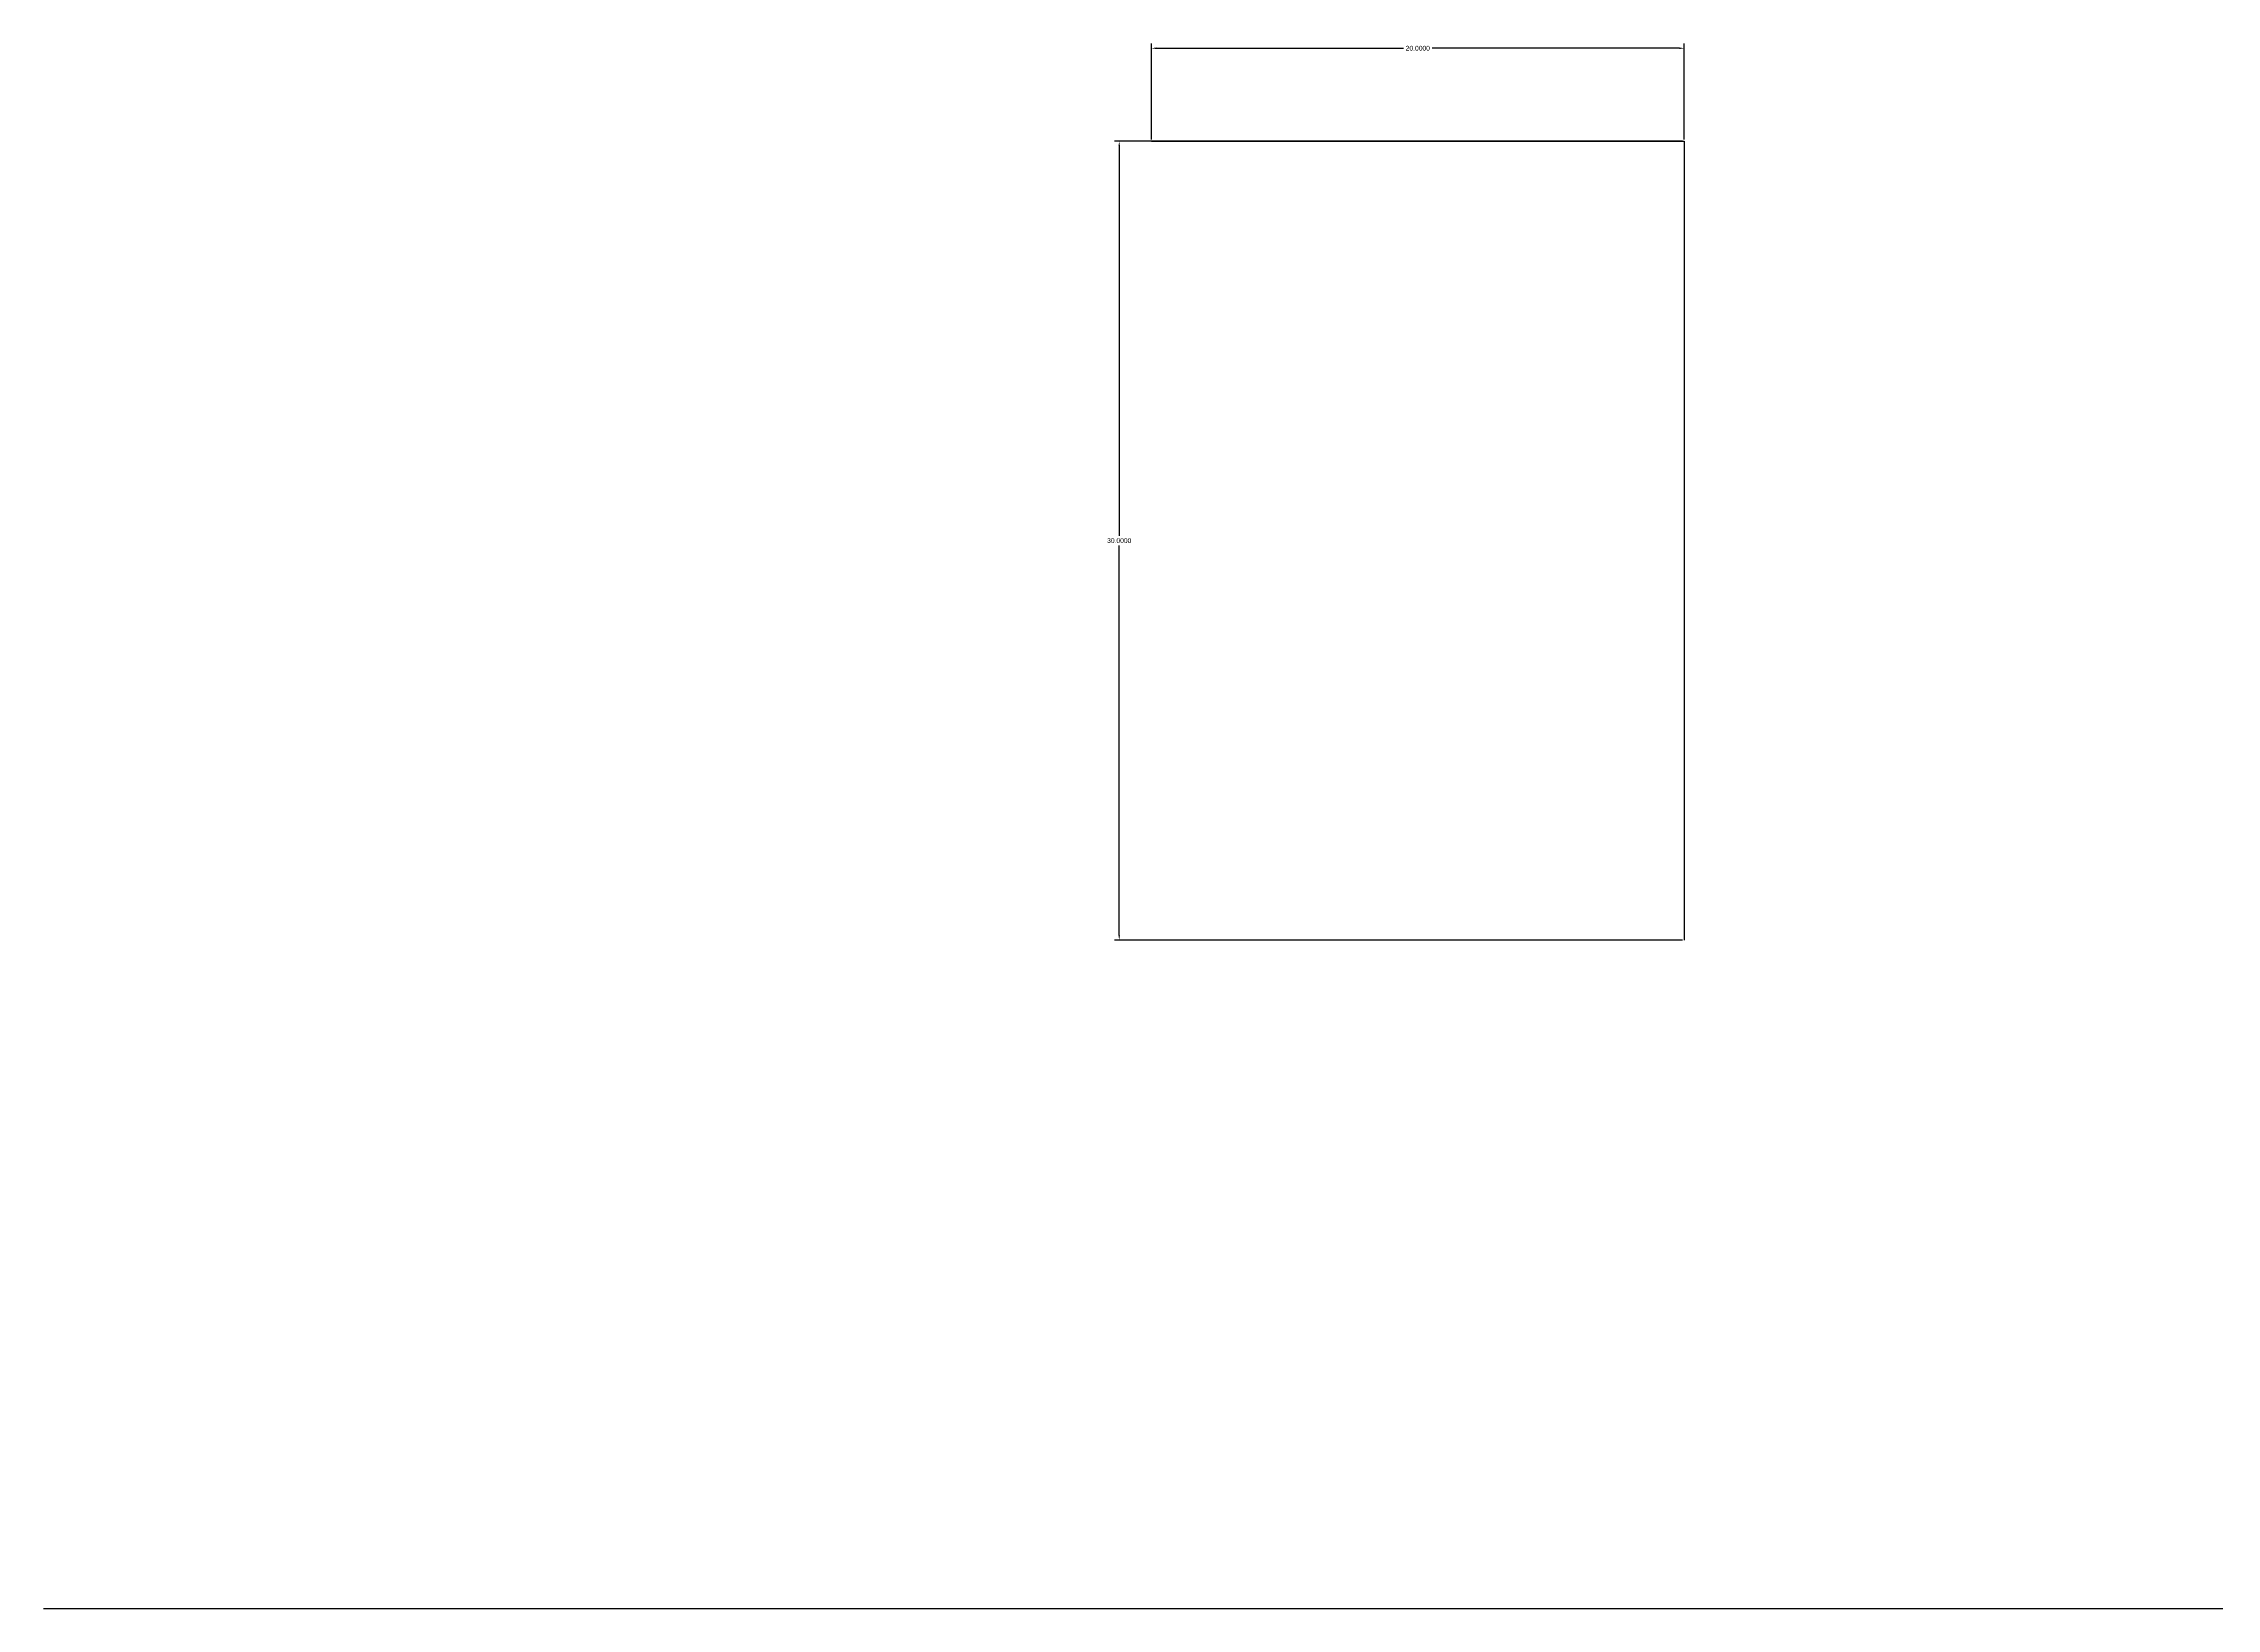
# Model space of a CAD drawing. Header units: inches. Extents: x 869 to 1543, y 380 to 613.
# Drawn here: x 869.5 to 951.1, y 487.1 to 545.9 of the extents above; entities that cross this region are included whole.
import ezdxf

# ---------------------------------------------------------------- set-up
doc = ezdxf.new("R2010")
doc.units = ezdxf.units.IN
doc.header["$MEASUREMENT"] = 0
doc.styles.get("Standard").update_dxf_attribs({"font": 'arial.ttf'})
doc.dimstyles.get("Standard").update_dxf_attribs({"dimtxt": 0.18, "dimasz": 0.18, "dimexe": 0.18, "dimexo": 0.0625, "dimgap": 0.09, "dimtad": 0, "dimtih": 1, "dimtoh": 1, "dimdec": 4, "dimzin": 0, "dimdsep": 46, "dimtxsty": 'Standard', "dimcen": 0.09, "dimadec": 0, "dimazin": 0, "dimtfac": 1, "dimtdec": 4, "dimtofl": 0, "dimtmove": 0, "dimatfit": 3, "dimfxl": 1, "dimtolj": 1, "dimtzin": 0, "dimarcsym": 0})

# ---------------------------------------------------------------- blocks, each defined once
blk = doc.blocks.new('*D4')
at = {"color": 0, "lineweight": -2, "transparency": 16777216}
for p, q in [((911.08, 542.269), (911.08, 545.879)), ((911.26, 545.699), (920.545, 545.699)), ((930.9, 545.699), (921.615, 545.699)), ((931.08, 542.269), (931.08, 545.879))]:
    blk.add_line(p, q, dxfattribs=at)
at = {"color": 0, "transparency": 16777216}
for points in [[(911.26, 545.729), (911.26, 545.669), (911.08, 545.699)], [(930.9, 545.729), (930.9, 545.669), (931.08, 545.699)]]:
    blk.add_solid(points, dxfattribs=at)
at = {"layer": 'Defpoints', "color": 0, "transparency": 16777216}
for p in [(911.08, 545.699), (911.08, 542.206), (931.08, 542.206)]:
    blk.add_point(p, dxfattribs=at)
at = {"color": 0, "transparency": 16777216, "insert": (921.08, 545.699), "char_height": 0.18, "attachment_point": 5}
blk.add_mtext('\\A1;20.0000', dxfattribs=at)
blk = doc.blocks.new('*D6')
at = {"color": 0, "lineweight": -2, "transparency": 16777216}
for p, q in [((931.018, 542.206), (909.688, 542.206)), ((909.868, 542.026), (909.868, 527.388)), ((909.868, 512.386), (909.868, 527.024)), ((931.018, 512.206), (909.688, 512.206))]:
    blk.add_line(p, q, dxfattribs=at)
at = {"color": 0, "transparency": 16777216}
for points in [[(909.838, 542.026), (909.898, 542.026), (909.868, 542.206)], [(909.838, 512.386), (909.898, 512.386), (909.868, 512.206)]]:
    blk.add_solid(points, dxfattribs=at)
at = {"layer": 'Defpoints', "color": 0, "transparency": 16777216}
for p in [(931.08, 542.206), (909.868, 512.206), (931.08, 512.206)]:
    blk.add_point(p, dxfattribs=at)
at = {"color": 0, "transparency": 16777216, "insert": (909.868, 527.206), "char_height": 0.18, "attachment_point": 5}
blk.add_mtext('\\A1;30.0000', dxfattribs=at)

msp = doc.modelspace()

# ---------------------------------------------------------------- linework, layer by layer
for p, q in [((911.08017, 542.20617), (931.08017, 542.20617)), ((931.08017, 542.20617), (931.08017, 512.20617)), ((869.47181, 487.09772), (1469.47181, 487.09772)), ((902.17826, 487.09772), (902.17826, 487.09772))]:
    msp.add_line(p, q)

# ---------------------------------------------------------------- dimensions: what is measured, and where the dimension line sits
dim = msp.add_linear_dim(base=(911.08017, 545.69935), p1=(931.08017, 542.20617), p2=(911.08017, 542.20617), dimstyle='Standard')
dim.commit()
dim.dimension.update_dxf_attribs({"geometry": '*D4', "text_midpoint": (921.08017, 545.69935)})
dim = msp.add_linear_dim(base=(909.86776, 512.20617), p1=(931.08017, 542.20617), p2=(931.08017, 512.20617), angle=90, dimstyle='Standard')
dim.commit()
dim.dimension.update_dxf_attribs({"geometry": '*D6', "text_midpoint": (909.86776, 527.20617)})

doc.saveas('drawing.dxf')
